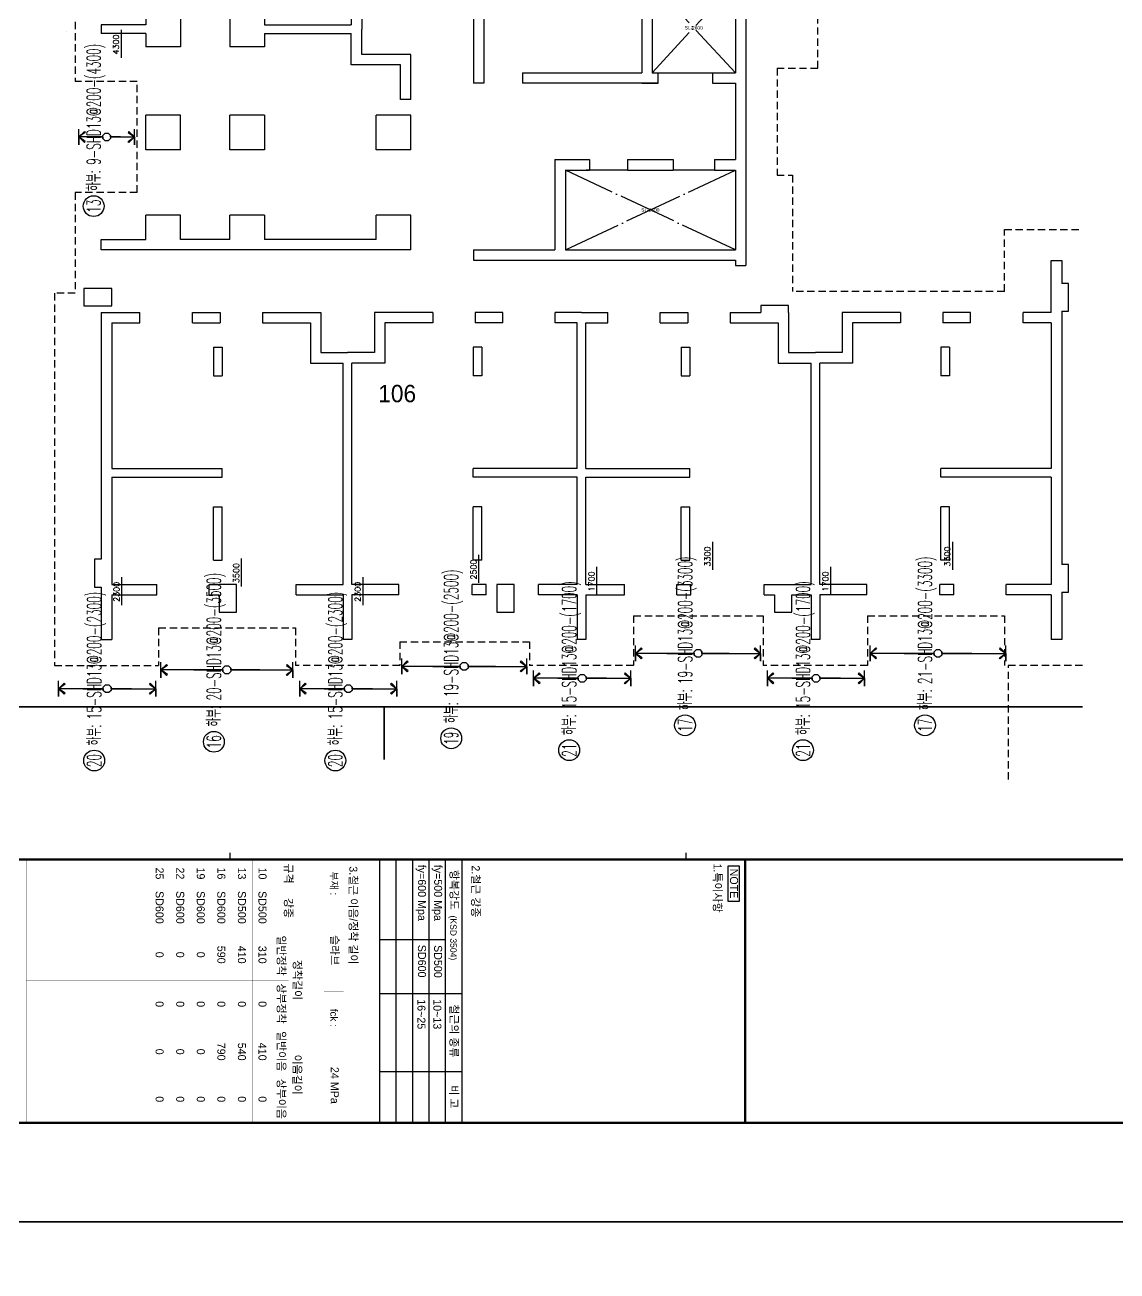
# Model space of a CAD drawing. Header units: millimetres. Extents: x 327808 to 2562540, y -728300 to 402793.
# Drawn here: x 482896 to 514374, y -306753 to -270846 of the extents above; entities that cross this region are included whole.
import ezdxf
from ezdxf.enums import TextEntityAlignment as Align

# ---------------------------------------------------------------- set-up
doc = ezdxf.new("R2010")
doc.units = ezdxf.units.MM
doc.header["$LTSCALE"] = 140
doc.linetypes.add('XS-기초$0$DDOT', pattern=[14, 12, -1, 0, -1])
doc.linetypes.add('XS-기초$0$HID', pattern=[2.3, 1.5, -0.8])
for name, color, linetype in [('CEN-P', 14, 'Continuous'), ('XDIM', 7, 'Continuous'), ('XREBAR', 1, 'Continuous'), ('XS-기초$0$EL7', 7, 'Continuous'), ('XS-기초$0$OPEN', 9, 'XS-기초$0$DDOT'), ('XS-기초$0$WALL', 11, 'Continuous'), ('XS-기초$0$기초연단', 3, 'Continuous'), ('XTAG', 7, 'Continuous'), ('기초꺽임', 7, 'Continuous')]:
    doc.layers.add(name, color=color, linetype=linetype)
doc.layers.add('TEXT', color=3, linetype='Continuous', lineweight=9)
doc.layers.add('XS-기초$0$DEFPOINT', color=144, linetype='Continuous', plot=False)
doc.styles.add('XRebar', font='Romans.shx', dxfattribs={"bigfont": 'whgtxt.shx'})
doc.styles.add('XRebar2', font='Romans.shx')
doc.styles.add('XRebarSheet', font='HMKMRHD.TTF')
doc.styles.add('돋음', font='')
doc.styles.get('돋음').set_extended_font_data('Dotum')

# ---------------------------------------------------------------- blocks, each defined once
blk = doc.blocks.new('dhs_sheet2e')
at = {"color": 7}
for p, q in [((73013.1, 43498.2), (72813.3, 43498.2)), ((73013.1, 36694), (81003.6, 36694)), ((77085.8, 36694), (77085.8, 34197)), ((79453.7, 36694), (79453.7, 34197)), ((73013.1, 36194.6), (81003.6, 36194.6)), ((75452.6, 36194.6), (75452.6, 34197)), ((73013.1, 35695.2), (81003.6, 35695.2)), ((73013.1, 35195.8), (81003.6, 35195.8)), ((73013.1, 34696.4), (81003.6, 34696.4)), ((73013.1, 34197), (81003.6, 34197)), ((73013.1, 29664.7), (72813.3, 29664.7))]:
    blk.add_line(p, q, dxfattribs=at)
for points in [[(84000, 0), (84000, 59329.4), (0, 59329.4), (0, 0)], [(73208.2, 45108.5), (74292.8, 45108.5), (74292.8, 44775), (73208.2, 44775)]]:
    blk.add_lwpolyline(points, close=True, dxfattribs=at)
at = {"color": 30, "const_width": 64.9}
blk.add_lwpolyline([(81003.6, 57331.7), (2996.4, 57331.7), (2996.4, 1997.6), (81003.6, 1997.6)], close=True, dxfattribs=at)
at = {"color": 30}
for points, const_width in [([(73013.1, 1997.6), (73013.1, 57331.7)], 64.9), ([(73013.1, 45291.6), (81003.6, 45291.6)], 64.9), ([(73013.1, 37482.7), (81003.6, 37482.7)], 1.25)]:
    blk.add_lwpolyline(points, dxfattribs=dict(at, const_width=const_width))
at = {"ltscale": 2, "const_width": 1.25}
for points in [[(73013.1, 36694), (73013.1, 34197)], [(81003.6, 36694), (81003.6, 34197)], [(73013.1, 33114.4), (73013.1, 32518)], [(81003.6, 32518), (81003.6, 33114.4)], [(73013.1, 31595.4), (73013.1, 23480)], [(81003.6, 23480), (81003.6, 31595.4)]]:
    blk.add_lwpolyline(points, dxfattribs=at)
at = {"color": 7, "const_width": 1.25}
for points in [[(73013.1, 33114.4), (81003.6, 33114.4)], [(75010.7, 32518), (75010.7, 33114.4)], [(77008.3, 33114.4), (77008.3, 32518)], [(79005.9, 32518), (79005.9, 33114.4)], [(73013.1, 32518), (81003.6, 32518)], [(73013.1, 31920), (81003.6, 31920)], [(73839.2, 31920), (73839.2, 23480)], [(75231.7, 31920), (75231.7, 23480)], [(78117.6, 31920), (78117.6, 23480)], [(75231.7, 31445.6), (81003.6, 31445.6)], [(76674.7, 31445.6), (76674.7, 23480)], [(79560.6, 31445.6), (79560.6, 23480)], [(73013.1, 30971.1), (81003.6, 30971.1)], [(73013.1, 30346.9), (81003.6, 30346.9)], [(73013.1, 29722.6), (81003.6, 29722.6)], [(73013.1, 29098.3), (81003.6, 29098.3)], [(73013.1, 28474.1), (81003.6, 28474.1)], [(73013.1, 27849.8), (81003.6, 27849.8)], [(73013.1, 27225.6), (81003.6, 27225.6)], [(73013.1, 26601.3), (81003.6, 26601.3)], [(73013.1, 25977.1), (81003.6, 25977.1)], [(73013.1, 25352.8), (81003.6, 25352.8)], [(73013.1, 24728.5), (81003.6, 24728.5)], [(73013.1, 24104.3), (81003.6, 24104.3)], [(73013.1, 23480), (81003.6, 23480)]]:
    blk.add_lwpolyline(points, dxfattribs=at)
at = {"color": 7, "ltscale": 2, "const_width": 1.25}
blk.add_lwpolyline([(77008.3, 32518), (77008.3, 33114.4)], dxfattribs=at)
at = {"color": 7, "style": 'XRebarSheet'}
for s, height, p in [('NOTE', 242.71, (73292, 44833.7)), ('1.특이사항', 242.71, (73135.9, 44335.3)), ('2.철근 강종', 242.71, (73193, 37000.1)), ('3.철근 이음/정착 길이', 242.711, (73219.2, 33284.8))]:
    blk.add_text(s, height=height, dxfattribs=at).set_placement(p)
at = {"color": 3, "style": 'XRebarSheet'}
for s, height, p in [('항복강도', 242.71, (73329, 36346.4)), ('(KSD 3504)', 194.17, (74714.3, 36344.3)), ('철근의 종류', 242.71, (77406.6, 36345.3)), ('비 고', 242.71, (79864.2, 36338.4)), ('부재 :', 220, (73378.9, 32707.9)), ('fck :', 220, (77546.2, 32707.9)), ('규격', 242.71, (73138.4, 31320.7)), ('강종', 242.71, (74182, 31320.7))]:
    blk.add_text(s, height=height, dxfattribs=at).set_placement(p)
blk = doc.blocks.new('SDHSDHS')
at = {"color": 255, "xscale": 0.75, "yscale": 0.75, "zscale": 0.75}
blk.add_blockref('dhs_sheet2e', (0, 0), dxfattribs=at)
at = {"color": 3, "style": 'XRebarSheet'}
for s, p in [('fy=500 Mpa', (54881, 26893)), ('SD500', (56708, 26892)), ('10~13', (57939, 26875)), ('fy=600 Mpa', (54880, 26526)), ('SD600', (56702, 26526)), ('16~25', (57940, 26513)), ('슬라브', (56483, 24541)), ('24 MPa', (59480, 24541))]:
    blk.add_text(s, height=182, dxfattribs=at).set_placement(p)
for s, p in [('정착길이', (57503, 23784)), ('이음길이', (59655, 23778)), ('일반정착', (56947, 23418)), ('상부정착', (58039, 23418)), ('일반이음', (59122, 23418)), ('상부이음', (60205, 23418)), ('10', (55079, 22989)), ('SD500', (55851, 22987)), ('310', (56927, 22987)), ('0', (58051, 22987)), ('410', (59133, 22987)), ('0', (60215, 22987)), ('13', (55079, 22520)), ('SD500', (55851, 22519)), ('410', (56927, 22519)), ('0', (58051, 22519)), ('540', (59133, 22519)), ('0', (60215, 22519)), ('16', (55079, 22052)), ('SD600', (55851, 22051)), ('590', (56927, 22051)), ('0', (58051, 22051)), ('790', (59133, 22051)), ('0', (60215, 22051)), ('19', (55079, 21584)), ('SD600', (55851, 21583)), ('0', (56927, 21583)), ('0', (58051, 21583)), ('0', (59133, 21583)), ('0', (60215, 21583)), ('22', (55079, 21116)), ('SD600', (55851, 21115)), ('0', (56927, 21115)), ('0', (58051, 21115)), ('0', (59133, 21115)), ('0', (60215, 21115)), ('25', (55079, 20648)), ('SD600', (55851, 20646)), ('0', (56927, 20646)), ('0', (58051, 20646)), ('0', (59133, 20646)), ('0', (60215, 20646))]:
    blk.add_text(s, height=182, dxfattribs=at).set_placement(p, align=Align.MIDDLE_CENTER)
blk = doc.blocks.new('zdhdthbse')
at = {"layer": 'CEN-P', "color": 2}
blk.add_lwpolyline([(24577, -20020), (20091, -20020)], dxfattribs=at)
at = {"layer": 'XS-기초$0$EL7'}
for p, q in [((12345, -1755), (13915, -1755)), ((11460, -4555), (10270, -4555)), ((13970, -4555), (12780, -4555))]:
    blk.add_line(p, q, dxfattribs=at)
at = {"layer": 'XS-기초$0$OPEN'}
for p, q in [((14570, -1755), (12170, 845)), ((14570, 845), (12170, -1755)), ((14570, -6855), (9670, -4555)), ((9670, -6855), (14570, -4555))]:
    blk.add_line(p, q, dxfattribs=at)
at = {"layer": 'XS-기초$0$WALL', "color": 5}
for p, q in [((14870, 1145), (14870, -7305)), ((7020, 845), (7020, -2055)), ((7320, 845), (7320, -2055)), ((11870, 845), (11870, -1755)), ((12170, 845), (12170, -1755)), ((14570, 845), (14570, -1755)), ((3500, 525), (3500, -375)), ((-2420, 0), (-2420, -375)), ((-1420, 0), (-1420, -1000)), ((0, 0), (0, -1000)), ((1000, 0), (1000, -375)), ((3800, 225), (3800, -500)), ((-3705, -375), (-3705, -625)), ((-2420, -375), (-3705, -375)), ((-2420, -625), (-3705, -625)), ((-2420, -625), (-2420, -1000)), ((1000, -375), (3500, -375)), ((1000, -625), (3500, -625)), ((1000, -625), (1000, -1000)), ((3500, -1525), (3500, -625)), ((3800, -1225), (3800, -500)), ((-1420, -1000), (-2420, -1000)), ((1000, -1000), (0, -1000)), ((5220, -1225), (3800, -1225)), ((5220, -2520), (5220, -1225)), ((4920, -1525), (3500, -1525)), ((4920, -2520), (4920, -1525)), ((8430, -1755), (11870, -1755)), ((8430, -1755), (8430, -2055)), ((12170, -1755), (12345, -1755)), ((12345, -2055), (12345, -1755)), ((13915, -1755), (14570, -1755)), ((13915, -1755), (13915, -2055)), ((7320, -2055), (7020, -2055)), ((12345, -2055), (8430, -2055)), ((11870, -2055), (12345, -2055)), ((13915, -2055), (14570, -2055)), ((14570, -2055), (14570, -4255)), ((5220, -2520), (4920, -2520)), ((-2420, -3970), (-2420, -2970)), ((-1420, -2970), (-2420, -2970)), ((-1420, -3970), (-1420, -2970)), ((0, -3970), (0, -2970)), ((1000, -2970), (0, -2970)), ((1000, -2970), (1000, -3970)), ((4220, -3970), (4220, -2970)), ((5220, -2970), (4220, -2970)), ((5220, -3970), (5220, -2970)), ((-1420, -3970), (-2420, -3970)), ((1000, -3970), (0, -3970)), ((5220, -3970), (4220, -3970)), ((9370, -4255), (9370, -6855)), ((9370, -4255), (10370, -4255)), ((10370, -4255), (10370, -4555)), ((11460, -4255), (12780, -4255)), ((11460, -4255), (11460, -4555)), ((12780, -4255), (12780, -4555)), ((13970, -4255), (14570, -4255)), ((13970, -4255), (13970, -4555)), ((9670, -4555), (9670, -6855)), ((9670, -4555), (10370, -4555)), ((11460, -4555), (12780, -4555)), ((13970, -4555), (14570, -4555)), ((14570, -4555), (14570, -6855)), ((-2420, -6555), (-2420, -5855)), ((-1420, -5855), (-2420, -5855)), ((-1420, -6555), (-1420, -5855)), ((0, -6555), (0, -5855)), ((1000, -5855), (0, -5855)), ((1000, -5855), (1000, -6555)), ((4220, -6555), (4220, -5855)), ((5220, -5855), (4220, -5855)), ((5220, -6855), (5220, -5855)), ((-3705, -6855), (-3705, -6555)), ((-3705, -6555), (-2420, -6555)), ((0, -6555), (-1420, -6555)), ((4220, -6555), (1000, -6555)), ((5220, -6855), (-3705, -6855)), ((7020, -6855), (7020, -7155)), ((7020, -6855), (9370, -6855)), ((7020, -7155), (14570, -7155)), ((9670, -6855), (14570, -6855)), ((14570, -7155), (14570, -7305)), ((23675, -8655), (23675, -7165)), ((23675, -7165), (23975, -7165)), ((23975, -7165), (23975, -7820)), ((14570, -7305), (14870, -7305)), ((24175, -7820), (23975, -7820)), ((24175, -8620), (24175, -7820)), ((-4205, -7970), (-4205, -8470)), ((-3405, -7970), (-4205, -7970)), ((-3405, -8470), (-3405, -7970)), ((-4205, -8470), (-3405, -8470)), ((16100, -8455), (15300, -8455)), ((15300, -8455), (15300, -8655)), ((16100, -8655), (16100, -8455)), ((-3705, -8655), (-2590, -8655)), ((-3705, -8655), (-3705, -15770)), ((-3405, -8955), (-2590, -8955)), ((-3405, -8955), (-3405, -13150)), ((-2590, -8955), (-2590, -8655)), ((-1080, -8955), (-1080, -8655)), ((-1080, -8655), (-280, -8655)), ((-1080, -8955), (-280, -8955)), ((-280, -8655), (-280, -8955)), ((940, -8655), (940, -8955)), ((940, -8655), (2620, -8655)), ((940, -8955), (2320, -8955)), ((2320, -8955), (2320, -10115)), ((2620, -8655), (2620, -9815)), ((5850, -8655), (4170, -8655)), ((4170, -8655), (4170, -9815)), ((5850, -8955), (4470, -8955)), ((4470, -8955), (4470, -10115)), ((5850, -8655), (5850, -8955)), ((7070, -8655), (7070, -8955)), ((7870, -8655), (7070, -8655)), ((7870, -8955), (7070, -8955)), ((7870, -8955), (7870, -8655)), ((9380, -8955), (9380, -8655)), ((10135, -8655), (9380, -8655)), ((10010, -8955), (9380, -8955)), ((10010, -13150), (10010, -8955)), ((10135, -8655), (10890, -8655)), ((10260, -13150), (10260, -8955)), ((10260, -8955), (10890, -8955)), ((10890, -8955), (10890, -8655)), ((12400, -8955), (12400, -8655)), ((12400, -8655), (13200, -8655)), ((12400, -8955), (13200, -8955)), ((13200, -8655), (13200, -8955)), ((14420, -8655), (14420, -8955)), ((14420, -8655), (15300, -8655)), ((14420, -8955), (15800, -8955)), ((15800, -8955), (15800, -10115)), ((16100, -8655), (16100, -9815)), ((19330, -8655), (17650, -8655)), ((17650, -8655), (17650, -9815)), ((19330, -8955), (17950, -8955)), ((17950, -8955), (17950, -10115)), ((19330, -8655), (19330, -8955)), ((20550, -8655), (20550, -8955)), ((21350, -8655), (20550, -8655)), ((21350, -8955), (20550, -8955)), ((21350, -8955), (21350, -8655)), ((22860, -8955), (22860, -8655)), ((23675, -8655), (22860, -8655)), ((23675, -8955), (22860, -8955)), ((23675, -8955), (23675, -13150)), ((23975, -8620), (23975, -15920)), ((23975, -8620), (24175, -8620)), ((-475, -9655), (-475, -10485)), ((-475, -9655), (-225, -9655)), ((-225, -9655), (-225, -10485)), ((7015, -9655), (7015, -10485)), ((7265, -9655), (7015, -9655)), ((7265, -9655), (7265, -10485)), ((13005, -9655), (13005, -10485)), ((13005, -9655), (13255, -9655)), ((13255, -9655), (13255, -10485)), ((20495, -9655), (20495, -10485)), ((20745, -9655), (20495, -9655)), ((20745, -9655), (20745, -10485)), ((2620, -9815), (3395, -9815)), ((4170, -9815), (3395, -9815)), ((16100, -9815), (16875, -9815)), ((17650, -9815), (16875, -9815)), ((2320, -10115), (3270, -10115)), ((3270, -16495), (3270, -10115)), ((3520, -16495), (3520, -10115)), ((4470, -10115), (3520, -10115)), ((15800, -10115), (16750, -10115)), ((16750, -16495), (16750, -10115)), ((17000, -16495), (17000, -10115)), ((17950, -10115), (17000, -10115)), ((-475, -10485), (-225, -10485)), ((7265, -10485), (7015, -10485)), ((13005, -10485), (13255, -10485)), ((20745, -10485), (20495, -10485)), ((-3405, -13150), (-225, -13150)), ((-225, -13400), (-225, -13150)), ((10010, -13150), (7015, -13150)), ((7015, -13400), (7015, -13150)), ((10260, -13150), (13255, -13150)), ((13255, -13400), (13255, -13150)), ((23675, -13150), (20495, -13150)), ((20495, -13400), (20495, -13150)), ((-3405, -13400), (-225, -13400)), ((-3405, -13400), (-3405, -16495)), ((10010, -13400), (7015, -13400)), ((10010, -16495), (10010, -13400)), ((10260, -16495), (10260, -13400)), ((10260, -13400), (13255, -13400)), ((23675, -13400), (20495, -13400)), ((23675, -13400), (23675, -16495)), ((-475, -15795), (-475, -14260)), ((-475, -14260), (-225, -14260)), ((-225, -15795), (-225, -14260)), ((7015, -15795), (7015, -14260)), ((7265, -14260), (7015, -14260)), ((7265, -15795), (7265, -14260)), ((13005, -15795), (13005, -14260)), ((13005, -14260), (13255, -14260)), ((13255, -15795), (13255, -14260)), ((20495, -15795), (20495, -14260)), ((20745, -14260), (20495, -14260)), ((20745, -15795), (20745, -14260)), ((-3705, -15770), (-3905, -15770)), ((-3905, -15770), (-3905, -16570)), ((-475, -15795), (-225, -15795)), ((7265, -15795), (7015, -15795)), ((13005, -15795), (13255, -15795)), ((20745, -15795), (20495, -15795)), ((24175, -15920), (23975, -15920)), ((24175, -16720), (24175, -15920)), ((-3405, -16495), (-2105, -16495)), ((-2105, -16795), (-2105, -16495)), ((-595, -16495), (-305, -16495)), ((-595, -16795), (-595, -16495)), ((195, -16495), (-305, -16495)), ((195, -17295), (195, -16495)), ((1915, -16495), (3270, -16495)), ((1915, -16795), (1915, -16495)), ((4875, -16495), (3520, -16495)), ((4875, -16795), (4875, -16495)), ((7385, -16495), (6985, -16495)), ((6985, -16795), (6985, -16495)), ((7385, -16795), (7385, -16495)), ((8195, -16495), (7695, -16495)), ((7695, -16495), (7695, -17295)), ((8195, -17295), (8195, -16495)), ((8895, -16795), (8895, -16495)), ((10010, -16495), (8895, -16495)), ((10260, -16495), (11375, -16495)), ((11375, -16795), (11375, -16495)), ((12885, -16495), (13285, -16495)), ((12885, -16795), (12885, -16495)), ((13285, -16795), (13285, -16495)), ((15395, -16495), (16750, -16495)), ((15395, -16795), (15395, -16495)), ((18355, -16495), (17000, -16495)), ((18355, -16795), (18355, -16495)), ((20865, -16495), (20465, -16495)), ((20465, -16795), (20465, -16495)), ((20865, -16795), (20865, -16495)), ((22375, -16795), (22375, -16495)), ((23675, -16495), (22375, -16495)), ((-3905, -16570), (-3705, -16570)), ((-3705, -16570), (-3705, -18080)), ((-3405, -16795), (-2105, -16795)), ((-3405, -16795), (-3405, -18080)), ((-595, -16795), (-305, -16795)), ((-305, -16795), (-305, -17295)), ((1915, -16795), (3270, -16795)), ((3270, -16795), (3270, -18080)), ((4875, -16795), (3520, -16795)), ((3520, -16795), (3520, -18080)), ((7385, -16795), (6985, -16795)), ((10010, -16795), (8895, -16795)), ((10010, -16795), (10010, -18080)), ((10260, -16795), (11375, -16795)), ((10260, -16795), (10260, -18080)), ((12885, -16795), (13285, -16795)), ((15395, -16795), (15695, -16795)), ((15695, -16795), (15695, -17295)), ((16195, -16795), (16750, -16795)), ((16195, -17295), (16195, -16795)), ((16750, -16795), (16750, -18080)), ((18355, -16795), (17000, -16795)), ((17000, -16795), (17000, -18080)), ((20865, -16795), (20465, -16795)), ((23675, -16795), (22375, -16795)), ((23675, -16795), (23675, -18080)), ((23975, -16720), (23975, -18080)), ((23975, -16720), (24175, -16720)), ((-305, -17295), (195, -17295)), ((7695, -17295), (8195, -17295)), ((15695, -17295), (16195, -17295)), ((-3705, -18080), (-3405, -18080)), ((3520, -18080), (3270, -18080)), ((10260, -18080), (10010, -18080)), ((17000, -18080), (16750, -18080)), ((23975, -18080), (23675, -18080))]:
    blk.add_line(p, q, dxfattribs=at)
at = {"layer": 'XS-기초$0$기초연단', "linetype": 'XS-기초$0$HID'}
for p, q in [((16945, -1620), (16945, 1380)), ((-4455, 1000), (-4455, -2000)), ((15770, -1620), (16945, -1620)), ((15770, -1620), (15770, -4705)), ((-2670, -2000), (-4455, -2000)), ((-2670, -5205), (-2670, -2000)), ((15770, -4705), (16220, -4705)), ((16220, -4705), (16220, -8055)), ((-2670, -5205), (-4455, -5205)), ((-4455, -5205), (-4455, -8105)), ((22325, -6265), (24577, -6265)), ((22325, -8055), (22325, -6265)), ((-5055, -8105), (-5055, -18830)), ((-4455, -8105), (-5055, -8105)), ((22325, -8055), (16220, -8055)), ((11635, -17395), (11635, -18830)), ((11635, -17395), (15375, -17395)), ((15375, -17395), (15375, -18830)), ((18375, -17395), (18375, -18830)), ((18375, -17395), (22325, -17395)), ((22325, -17395), (22325, -18830)), ((-2055, -17745), (1895, -17745)), ((-2055, -17745), (-2055, -18830)), ((1895, -17745), (1895, -18830)), ((4895, -18145), (4895, -18830)), ((4895, -18145), (8635, -18145)), ((8635, -18145), (8635, -18830)), ((-5055, -18830), (-2055, -18830)), ((4895, -18830), (1895, -18830)), ((11635, -18830), (8635, -18830)), ((18375, -18830), (15375, -18830)), ((24577, -18830), (22325, -18830)), ((22445, -22117), (22445, -18830))]:
    blk.add_line(p, q, dxfattribs=at)
at = {"layer": '기초꺽임', "color": 1, "const_width": 50}
blk.add_lwpolyline([(-21405, 32883), (-21405, 19580), (-11405, 19580), (-11405, -20020), (24577, -20020)], dxfattribs=at)
at = {"layer": '기초꺽임', "color": 3, "const_width": 50}
blk.add_lwpolyline([(4445, -20020), (4445, -21544)], dxfattribs=at)
at = {"layer": 'TEXT', "extrusion": (2.94245e-18, 9.64033e-08, 1), "style": '돋음'}
blk.add_text('106', height=500, rotation=0, dxfattribs=at).set_placement((4823, -10995, 0), align=Align.MIDDLE_CENTER)
at = {"layer": 'XS-기초$0$DEFPOINT', "color": 2, "style": '돋음'}
for p in [(13370, -455), (12120, -5705)]:
    blk.add_text('SL-2600', height=100, dxfattribs=at).set_placement(p, align=Align.MIDDLE_CENTER)
blk = doc.blocks.new('*U485', base_point=(505322.9003, -291406.0717))
at = {"layer": 'XTAG', "color": 0, "linetype": 'Continuous', "ltscale": 4.34365e-311}
blk.add_circle((505322.9003, -291743.5717), 300, dxfattribs=at)
at = {"layer": 'XTAG', "color": 0, "linetype": 'Continuous', "ltscale": 4.34365e-311, "style": 'XRebar', "width": 0.55}
blk.add_text('하부: 15-SHD13@200-(1700)', height=400, rotation=90, dxfattribs=at).set_placement((505322.9003, -291306.0717), align=Align.MIDDLE_LEFT)
blk.add_text('21', height=400, rotation=90, dxfattribs=at).set_placement((505322.9003, -291743.5717), align=Align.MIDDLE_CENTER)
blk = doc.blocks.new('*U486', base_point=(498582.9003, -291406.0717))
at = {"layer": 'XTAG', "color": 0, "linetype": 'Continuous', "ltscale": 4.34365e-311}
blk.add_circle((498582.9003, -291743.5717), 300, dxfattribs=at)
at = {"layer": 'XTAG', "color": 0, "linetype": 'Continuous', "ltscale": 4.34365e-311, "style": 'XRebar', "width": 0.55}
blk.add_text('하부: 15-SHD13@200-(1700)', height=400, rotation=90, dxfattribs=at).set_placement((498582.9003, -291306.0717), align=Align.MIDDLE_LEFT)
blk.add_text('21', height=400, rotation=90, dxfattribs=at).set_placement((498582.9003, -291743.5717), align=Align.MIDDLE_CENTER)
blk = doc.blocks.new('*U487', base_point=(491842.9003, -291706.0717))
at = {"layer": 'XTAG', "color": 0, "linetype": 'Continuous', "ltscale": 4.34365e-311}
blk.add_circle((491842.9003, -292043.5717), 300, dxfattribs=at)
at = {"layer": 'XTAG', "color": 0, "linetype": 'Continuous', "ltscale": 4.34365e-311, "style": 'XRebar', "width": 0.55}
blk.add_text('하부: 15-SHD13@200-(2300)', height=400, rotation=90, dxfattribs=at).set_placement((491842.9003, -291606.0717), align=Align.MIDDLE_LEFT)
blk.add_text('20', height=400, rotation=90, dxfattribs=at).set_placement((491842.9003, -292043.5717), align=Align.MIDDLE_CENTER)
blk = doc.blocks.new('*U488', base_point=(484892.9003, -291706.0717))
at = {"layer": 'XTAG', "color": 0, "linetype": 'Continuous', "ltscale": 4.34365e-311}
blk.add_circle((484892.9003, -292043.5717), 300, dxfattribs=at)
at = {"layer": 'XTAG', "color": 0, "linetype": 'Continuous', "ltscale": 4.34365e-311, "style": 'XRebar', "width": 0.55}
blk.add_text('하부: 15-SHD13@200-(2300)', height=400, rotation=90, dxfattribs=at).set_placement((484892.9003, -291606.0717), align=Align.MIDDLE_LEFT)
blk.add_text('20', height=400, rotation=90, dxfattribs=at).set_placement((484892.9003, -292043.5717), align=Align.MIDDLE_CENTER)
blk = doc.blocks.new('*U496', base_point=(484877.9003, -275730.0003))
at = {"layer": 'XTAG', "color": 0, "linetype": 'Continuous', "ltscale": 4.34365e-311}
blk.add_circle((484877.9003, -276067.5003), 300, dxfattribs=at)
at = {"layer": 'XTAG', "color": 0, "linetype": 'Continuous', "ltscale": 4.34365e-311, "style": 'XRebar', "width": 0.55}
blk.add_text('하부: 9-SHD13@200-(4300)', height=400, rotation=90, dxfattribs=at).set_placement((484877.9003, -275630.0003), align=Align.MIDDLE_LEFT)
blk.add_text('13', height=400, rotation=90, dxfattribs=at).set_placement((484877.9003, -276067.5003), align=Align.MIDDLE_CENTER)
blk = doc.blocks.new('*U505', base_point=(488342.9003, -291163.5717))
at = {"layer": 'XTAG', "color": 0, "linetype": 'Continuous', "ltscale": 4.34365e-311}
blk.add_circle((488342.9003, -291501.0717), 300, dxfattribs=at)
at = {"layer": 'XTAG', "color": 0, "linetype": 'Continuous', "ltscale": 4.34365e-311, "style": 'XRebar', "width": 0.55}
blk.add_text('하부: 20-SHD13@200-(3500)', height=400, rotation=90, dxfattribs=at).set_placement((488342.9003, -291063.5717), align=Align.MIDDLE_LEFT)
blk.add_text('16', height=400, rotation=90, dxfattribs=at).set_placement((488342.9003, -291501.0717), align=Align.MIDDLE_CENTER)
blk = doc.blocks.new('*U512', base_point=(508837.9003, -290688.5717))
at = {"layer": 'XTAG', "color": 0, "linetype": 'Continuous', "ltscale": 4.34365e-311}
blk.add_circle((508837.9003, -291026.0717), 300, dxfattribs=at)
at = {"layer": 'XTAG', "color": 0, "linetype": 'Continuous', "ltscale": 4.34365e-311, "style": 'XRebar', "width": 0.55}
blk.add_text('하부: 21-SHD13@200-(3300)', height=400, rotation=90, dxfattribs=at).set_placement((508837.9003, -290588.5717), align=Align.MIDDLE_LEFT)
blk.add_text('17', height=400, rotation=90, dxfattribs=at).set_placement((508837.9003, -291026.0717), align=Align.MIDDLE_CENTER)
blk = doc.blocks.new('*U513', base_point=(501922.9003, -290688.5717))
at = {"layer": 'XTAG', "color": 0, "linetype": 'Continuous', "ltscale": 4.34365e-311}
blk.add_circle((501922.9003, -291026.0717), 300, dxfattribs=at)
at = {"layer": 'XTAG', "color": 0, "linetype": 'Continuous', "ltscale": 4.34365e-311, "style": 'XRebar', "width": 0.55}
blk.add_text('하부: 19-SHD13@200-(3300)', height=400, rotation=90, dxfattribs=at).set_placement((501922.9003, -290588.5717), align=Align.MIDDLE_LEFT)
blk.add_text('17', height=400, rotation=90, dxfattribs=at).set_placement((501922.9003, -291026.0717), align=Align.MIDDLE_CENTER)
blk = doc.blocks.new('*U546', base_point=(495182.9003, -291063.5717))
at = {"layer": 'XTAG', "color": 0, "linetype": 'Continuous', "ltscale": 4.34365e-311}
blk.add_circle((495182.9003, -291401.0717), 300, dxfattribs=at)
at = {"layer": 'XTAG', "color": 0, "linetype": 'Continuous', "ltscale": 4.34365e-311, "style": 'XRebar', "width": 0.55}
blk.add_text('하부: 19-SHD13@200-(2500)', height=400, rotation=90, dxfattribs=at).set_placement((495182.9003, -290963.5717), align=Align.MIDDLE_LEFT)
blk.add_text('19', height=400, rotation=90, dxfattribs=at).set_placement((495182.9003, -291401.0717), align=Align.MIDDLE_CENTER)

msp = doc.modelspace()

# ---------------------------------------------------------------- linework, layer by layer
at = {"layer": 'XDIM', "color": 250, "linetype": 'Continuous', "ltscale": 2.20348e-317}
for p, q in [((485077.9, -271958.3), (485077.9, -271958.3)), ((502122.9, -286711.6), (502122.9, -286711.6)), ((509037.9, -286711.6), (509037.9, -286711.6)), ((488542.9, -287186.6), (488542.9, -287186.6)), ((495382.9, -287086.6), (495382.9, -287086.6)), ((498782.9, -287429.1), (498782.9, -287429.1)), ((505522.9, -287429.1), (505522.9, -287429.1)), ((485092.9, -287729.1), (485092.9, -287729.1)), ((492042.9, -287729.1), (492042.9, -287729.1))]:
    msp.add_line(p, q, dxfattribs=at)
at = {"layer": 'XDIM', "color": 1, "linetype": 'Continuous', "ltscale": 2.20348e-317}
for points in [[(485677.9, -271798.3), (485677.9, -270989.2)], [(502722.9, -286551.6), (502722.9, -285742.5)], [(509637.9, -286551.6), (509637.9, -285742.5)], [(495982.9, -286926.6), (495982.9, -286117.5)], [(489142.9, -287026.6), (489142.9, -286217.5)], [(499382.9, -287269.1), (499382.9, -286460)], [(506122.9, -287269.1), (506122.9, -286460)], [(485692.9, -287569.1), (485692.9, -286760)], [(492642.9, -287569.1), (492642.9, -286760)]]:
    msp.add_lwpolyline(points, dxfattribs=at)
at = {"layer": 'XDIM', "color": 4, "linetype": 'Continuous', "ltscale": 4.56907e-10}
for points in [[(484852.9, -274075.5), (485140.4, -274075.5), (485140.4, -274122.1), (485140.4, -274028.9), (485206.3, -273963), (485299.5, -273963), (485365.4, -274028.9), (485365.4, -274122.1), (485299.5, -274188), (485206.3, -274188), (485140.4, -274122.1), (485140.4, -274075.5), (484852.9, -274075.5), (484852.9, -274075.5), (484452.9, -274075.5), (484612, -273916.4), (484637.2, -273946.5), (484452.9, -274075.5), (484612, -274234.6), (484637.2, -274204.6), (484452.9, -274075.5), (484452.9, -274300.5), (484452.9, -273850.5)], [(485652.9, -274075.5), (485365.4, -274075.5), (485365.4, -274028.9), (485365.4, -274122.1), (485299.5, -274188), (485206.3, -274188), (485140.4, -274122.1), (485140.4, -274028.9), (485206.3, -273963), (485299.5, -273963), (485365.4, -274028.9), (485365.4, -274075.5), (485652.9, -274075.5), (485652.9, -274075.5), (486052.9, -274075.5), (485893.8, -274234.6), (485868.6, -274204.6), (486052.9, -274075.5), (485893.8, -273916.4), (485868.6, -273946.5), (486052.9, -274075.5), (486052.9, -274300.5), (486052.9, -273850.5)]]:
    msp.add_lwpolyline(points, dxfattribs=at)
for points, elevation in [([(501397.9, -288955.5), (502185.4, -288955.5), (502185.4, -289002.1), (502185.4, -288908.9), (502251.3, -288843), (502344.5, -288843), (502410.4, -288908.9), (502410.4, -289002.1), (502344.5, -289068), (502251.3, -289068), (502185.4, -289002.1), (502185.4, -288955.5), (501397.9, -288955.5), (501397.9, -288955.5), (500497.9, -288955.5), (500657, -288796.4), (500682.2, -288826.5), (500497.9, -288955.5), (500657, -289114.6), (500682.2, -289084.6), (500497.9, -288955.5), (500497.9, -289180.5), (500497.9, -288730.5)], -1.5), ([(503197.9, -288955.5), (502410.4, -288955.5), (502410.4, -288908.9), (502410.4, -289002.1), (502344.5, -289068), (502251.3, -289068), (502185.4, -289002.1), (502185.4, -288908.9), (502251.3, -288843), (502344.5, -288843), (502410.4, -288908.9), (502410.4, -288955.5), (503197.9, -288955.5), (503197.9, -288955.5), (504097.9, -288955.5), (503938.8, -289114.6), (503913.6, -289084.6), (504097.9, -288955.5), (503938.8, -288796.4), (503913.6, -288826.5), (504097.9, -288955.5), (504097.9, -289180.5), (504097.9, -288730.5)], -1.5), ([(508235.4, -288955.5), (509100.4, -288955.5), (509100.4, -289002.1), (509100.4, -288908.9), (509166.3, -288843), (509259.5, -288843), (509325.4, -288908.9), (509325.4, -289002.1), (509259.5, -289068), (509166.3, -289068), (509100.4, -289002.1), (509100.4, -288955.5), (508235.4, -288955.5), (508235.4, -288955.5), (507257.9, -288955.5), (507417, -288796.4), (507442.2, -288826.5), (507257.9, -288955.5), (507417, -289114.6), (507442.2, -289084.6), (507257.9, -288955.5), (507257.9, -289180.5), (507257.9, -288730.5)], -1.5), ([(510190.4, -288955.5), (509325.4, -288955.5), (509325.4, -288908.9), (509325.4, -289002.1), (509259.5, -289068), (509166.3, -289068), (509100.4, -289002.1), (509100.4, -288908.9), (509166.3, -288843), (509259.5, -288843), (509325.4, -288908.9), (509325.4, -288955.5), (510190.4, -288955.5), (510190.4, -288955.5), (511167.9, -288955.5), (511008.8, -289114.6), (510983.6, -289084.6), (511167.9, -288955.5), (511008.8, -288796.4), (510983.6, -288826.5), (511167.9, -288955.5), (511167.9, -289180.5), (511167.9, -288730.5)], -1.5), ([(487767.9, -289430.5), (488605.4, -289430.5), (488605.4, -289477.1), (488605.4, -289383.9), (488671.3, -289318), (488764.5, -289318), (488830.4, -289383.9), (488830.4, -289477.1), (488764.5, -289543), (488671.3, -289543), (488605.4, -289477.1), (488605.4, -289430.5), (487767.9, -289430.5), (487767.9, -289430.5), (486817.9, -289430.5), (486977, -289271.4), (487002.2, -289301.5), (486817.9, -289430.5), (486977, -289589.6), (487002.2, -289559.6), (486817.9, -289430.5), (486817.9, -289655.5), (486817.9, -289205.5)], -0.5), ([(489667.9, -289430.5), (488830.4, -289430.5), (488830.4, -289383.9), (488830.4, -289477.1), (488764.5, -289543), (488671.3, -289543), (488605.4, -289477.1), (488605.4, -289383.9), (488671.3, -289318), (488764.5, -289318), (488830.4, -289383.9), (488830.4, -289430.5), (489667.9, -289430.5), (489667.9, -289430.5), (490617.9, -289430.5), (490458.8, -289589.6), (490433.6, -289559.6), (490617.9, -289430.5), (490458.8, -289271.4), (490433.6, -289301.5), (490617.9, -289430.5), (490617.9, -289655.5), (490617.9, -289205.5)], -0.5), ([(491517.9, -289973), (492105.4, -289973), (492105.4, -290019.6), (492105.4, -289926.4), (492171.3, -289860.5), (492264.5, -289860.5), (492330.4, -289926.4), (492330.4, -290019.6), (492264.5, -290085.5), (492171.3, -290085.5), (492105.4, -290019.6), (492105.4, -289973), (491517.9, -289973), (491517.9, -289973), (490817.9, -289973), (490977, -289813.9), (491002.2, -289844), (490817.9, -289973), (490977, -290132.1), (491002.2, -290102.1), (490817.9, -289973), (490817.9, -290198), (490817.9, -289748)], -0.5), ([(492917.9, -289973), (492330.4, -289973), (492330.4, -289926.4), (492330.4, -290019.6), (492264.5, -290085.5), (492171.3, -290085.5), (492105.4, -290019.6), (492105.4, -289926.4), (492171.3, -289860.5), (492264.5, -289860.5), (492330.4, -289926.4), (492330.4, -289973), (492917.9, -289973), (492917.9, -289973), (493617.9, -289973), (493458.8, -290132.1), (493433.6, -290102.1), (493617.9, -289973), (493458.8, -289813.9), (493433.6, -289844), (493617.9, -289973), (493617.9, -290198), (493617.9, -289748)], -0.5), ([(498257.9, -289673), (498845.4, -289673), (498845.4, -289719.6), (498845.4, -289626.4), (498911.3, -289560.5), (499004.5, -289560.5), (499070.4, -289626.4), (499070.4, -289719.6), (499004.5, -289785.5), (498911.3, -289785.5), (498845.4, -289719.6), (498845.4, -289673), (498257.9, -289673), (498257.9, -289673), (497557.9, -289673), (497717, -289513.9), (497742.2, -289544), (497557.9, -289673), (497717, -289832.1), (497742.2, -289802.1), (497557.9, -289673), (497557.9, -289898), (497557.9, -289448)], -1.5), ([(499657.9, -289673), (499070.4, -289673), (499070.4, -289626.4), (499070.4, -289719.6), (499004.5, -289785.5), (498911.3, -289785.5), (498845.4, -289719.6), (498845.4, -289626.4), (498911.3, -289560.5), (499004.5, -289560.5), (499070.4, -289626.4), (499070.4, -289673), (499657.9, -289673), (499657.9, -289673), (500357.9, -289673), (500198.8, -289832.1), (500173.6, -289802.1), (500357.9, -289673), (500198.8, -289513.9), (500173.6, -289544), (500357.9, -289673), (500357.9, -289898), (500357.9, -289448)], -1.5), ([(504997.9, -289673), (505585.4, -289673), (505585.4, -289719.6), (505585.4, -289626.4), (505651.3, -289560.5), (505744.5, -289560.5), (505810.4, -289626.4), (505810.4, -289719.6), (505744.5, -289785.5), (505651.3, -289785.5), (505585.4, -289719.6), (505585.4, -289673), (504997.9, -289673), (504997.9, -289673), (504297.9, -289673), (504457, -289513.9), (504482.2, -289544), (504297.9, -289673), (504457, -289832.1), (504482.2, -289802.1), (504297.9, -289673), (504297.9, -289898), (504297.9, -289448)], -1.5), ([(506397.9, -289673), (505810.4, -289673), (505810.4, -289626.4), (505810.4, -289719.6), (505744.5, -289785.5), (505651.3, -289785.5), (505585.4, -289719.6), (505585.4, -289626.4), (505651.3, -289560.5), (505744.5, -289560.5), (505810.4, -289626.4), (505810.4, -289673), (506397.9, -289673), (506397.9, -289673), (507097.9, -289673), (506938.8, -289832.1), (506913.6, -289802.1), (507097.9, -289673), (506938.8, -289513.9), (506913.6, -289544), (507097.9, -289673), (507097.9, -289898), (507097.9, -289448)], -1.5)]:
    msp.add_lwpolyline(points, dxfattribs=dict(at, elevation=elevation))
at = {"layer": 'XDIM', "color": 4, "linetype": 'Continuous', "ltscale": 7.10404e-14}
for points, elevation in [([(494657.9, -289330.5), (495445.4, -289330.5), (495445.4, -289377.1), (495445.4, -289283.9), (495511.3, -289218), (495604.5, -289218), (495670.4, -289283.9), (495670.4, -289377.1), (495604.5, -289443), (495511.3, -289443), (495445.4, -289377.1), (495445.4, -289330.5), (494657.9, -289330.5), (494657.9, -289330.5), (493757.9, -289330.5), (493917, -289171.4), (493942.2, -289201.5), (493757.9, -289330.5), (493917, -289489.6), (493942.2, -289459.6), (493757.9, -289330.5), (493757.9, -289555.5), (493757.9, -289105.5)], -1.5), ([(496457.9, -289330.5), (495670.4, -289330.5), (495670.4, -289283.9), (495670.4, -289377.1), (495604.5, -289443), (495511.3, -289443), (495445.4, -289377.1), (495445.4, -289283.9), (495511.3, -289218), (495604.5, -289218), (495670.4, -289283.9), (495670.4, -289330.5), (496457.9, -289330.5), (496457.9, -289330.5), (497357.9, -289330.5), (497198.8, -289489.6), (497173.6, -289459.6), (497357.9, -289330.5), (497198.8, -289171.4), (497173.6, -289201.5), (497357.9, -289330.5), (497357.9, -289555.5), (497357.9, -289105.5)], -1.5), ([(484567.9, -289973), (485155.4, -289973), (485155.4, -290019.6), (485155.4, -289926.4), (485221.3, -289860.5), (485314.5, -289860.5), (485380.4, -289926.4), (485380.4, -290019.6), (485314.5, -290085.5), (485221.3, -290085.5), (485155.4, -290019.6), (485155.4, -289973), (484567.9, -289973), (484567.9, -289973), (483867.9, -289973), (484027, -289813.9), (484052.2, -289844), (483867.9, -289973), (484027, -290132.1), (484052.2, -290102.1), (483867.9, -289973), (483867.9, -290198), (483867.9, -289748)], -0.5), ([(485967.9, -289973), (485380.4, -289973), (485380.4, -289926.4), (485380.4, -290019.6), (485314.5, -290085.5), (485221.3, -290085.5), (485155.4, -290019.6), (485155.4, -289926.4), (485221.3, -289860.5), (485314.5, -289860.5), (485380.4, -289926.4), (485380.4, -289973), (485967.9, -289973), (485967.9, -289973), (486667.9, -289973), (486508.8, -290132.1), (486483.6, -290102.1), (486667.9, -289973), (486508.8, -289813.9), (486483.6, -289844), (486667.9, -289973), (486667.9, -290198), (486667.9, -289748)], -0.5)]:
    msp.add_lwpolyline(points, dxfattribs=dict(at, elevation=elevation))
at = {"layer": 'XREBAR', "color": 11, "linetype": 'Continuous', "ltscale": 4.56907e-10, "const_width": 1}
for points in [[(484105.4, -271628), (484105.4, -271628), (484105.4, -271028), (484100.4, -271009.3), (484086.7, -270995.5), (484067.9, -270990.5), (484067.9, -263628), (484067.9, -263628)], [(484067.9, -279028), (484067.9, -279028), (484067.9, -271028), (484067.9, -271028)], [(485252.9, -276225.5), (485252.9, -276225.5), (485252.9, -271925.5), (485252.9, -271925.5)], [(502297.9, -290605.5), (502297.9, -290605.5), (502297.9, -287305.5), (502297.9, -287305.5)], [(509212.9, -290605.5), (509212.9, -290605.5), (509212.9, -287305.5), (509212.9, -287305.5)], [(488717.9, -291180.5), (488717.9, -291180.5), (488717.9, -287680.5), (488717.9, -287680.5)], [(492217.9, -291123), (492217.9, -291123), (492217.9, -288823), (492217.9, -288823)], [(498957.9, -290523), (498957.9, -290523), (498957.9, -288823), (498957.9, -288823)], [(505697.9, -290523), (505697.9, -290523), (505697.9, -288823), (505697.9, -288823)]]:
    msp.add_lwpolyline(points, dxfattribs=at)
at = {"layer": 'XREBAR', "color": 11, "linetype": 'Continuous', "ltscale": 7.10404e-14, "const_width": 1}
for points in [[(495557.9, -290580.5), (495557.9, -290580.5), (495557.9, -288080.5), (495557.9, -288080.5)], [(485267.9, -291123), (485267.9, -291123), (485267.9, -288823), (485267.9, -288823)]]:
    msp.add_lwpolyline(points, dxfattribs=at)

# ---------------------------------------------------------------- block references
at = {"layer": 'XREBAR', "xscale": 1.266666656504953, "yscale": 1.266666656504953, "zscale": 1.266666656504953, "rotation": 270}
for p in [(460626.5, -225529.6), (460626.5, -305329.6)]:
    msp.add_blockref('SDHSDHS', p, dxfattribs=at)
at = {"layer": 'XREBAR'}
msp.add_blockref('zdhdthbse', (488802.9, -270473), dxfattribs=at)
at = {"layer": 'XTAG', "color": 11, "linetype": 'Continuous', "ltscale": 4.34365e-311}
for name, p in [('*U496', (484877.9, -275730)), ('*U513', (501922.9, -290688.6)), ('*U512', (508837.9, -290688.6)), ('*U505', (488342.9, -291163.6)), ('*U546', (495182.9, -291063.6)), ('*U486', (498582.9, -291406.1)), ('*U485', (505322.9, -291406.1)), ('*U488', (484892.9, -291706.1)), ('*U487', (491842.9, -291706.1))]:
    msp.add_blockref(name, p, dxfattribs=at)

# ---------------------------------------------------------------- texts
at = {"layer": 'XDIM', "color": 3, "linetype": 'Continuous', "ltscale": 2.20348e-317, "style": 'XRebar2'}
for s, p in [('4300', (485655.9, -271411)), ('3300', (502700.9, -286164.3)), ('3300', (509615.9, -286164.3)), ('3500', (489120.9, -286639.3)), ('2500', (495960.9, -286539.3)), ('1700', (499360.9, -286881.8)), ('1700', (506100.9, -286881.8)), ('2300', (485670.9, -287181.8)), ('2300', (492620.9, -287181.8))]:
    msp.add_text(s, height=168, rotation=90, dxfattribs=at).set_placement(p, align=Align.BOTTOM_CENTER)

doc.saveas('drawing.dxf')
